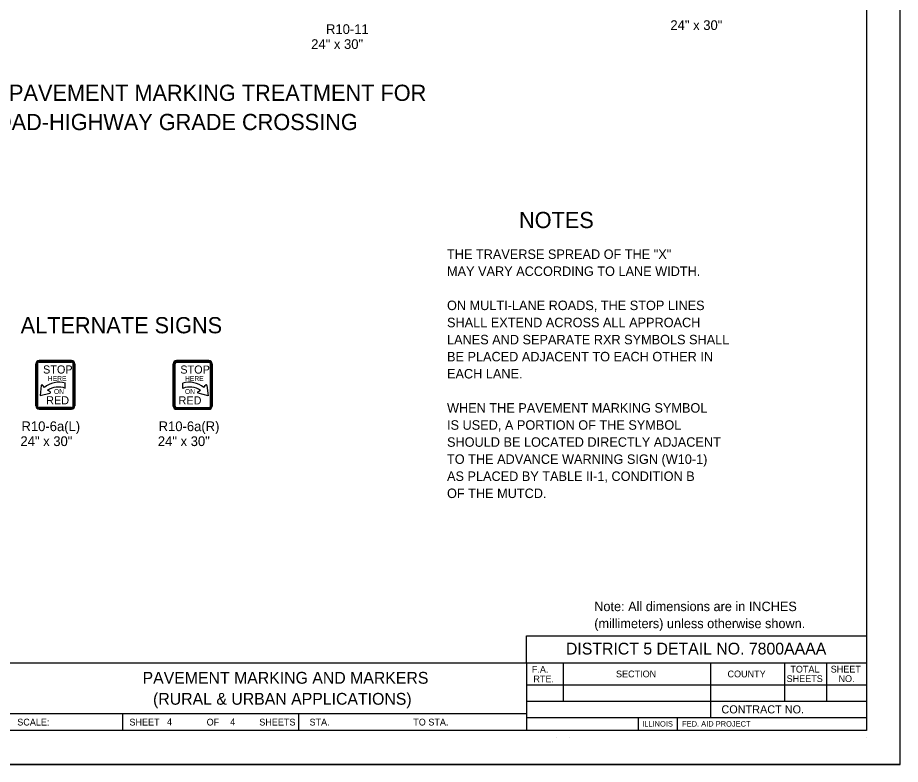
# Model space of a CAD drawing. Extents: x 0 to 2.83, y 0 to 1.83.
# Drawn here: x 1.746 to 2.833, y 0 to 0.921 of the extents above; entities that cross this region are included whole.
import ezdxf

# ---------------------------------------------------------------- set-up
doc = ezdxf.new("R2010")
doc.units = 0
for name, color, linetype in [('RD_Pr_Roadway_Notes', 7, 'Continuous'), ('SH_General_Details', 7, 'Continuous'), ('SH_Printer_Plotting_Border', 7, 'Continuous'), ('ST_Pr_Sign', 7, 'Continuous')]:
    doc.layers.add(name, color=color, linetype=linetype)

msp = doc.modelspace()

# ---------------------------------------------------------------- linework, layer by layer
at = {"layer": 'SH_General_Details'}
for p, q in [((2.8333, 0), (2.8333, 1.8333)), ((2.3729, 0.1584), (2.7917, 0.1584)), ((2.3729, 0.125), (2.3729, 0.1584)), ((0.1667, 0.125), (2.7917, 0.125)), ((2.3728, 0.125), (2.3728, 0.0417)), ((2.4179, 0.125), (2.4179, 0.0779)), ((2.5995, 0.125), (2.5995, 0.0579)), ((2.6905, 0.125), (2.6905, 0.0779)), ((2.7423, 0.125), (2.7423, 0.0779)), ((2.3728, 0.0979), (2.7917, 0.0979)), ((2.3728, 0.0779), (2.7917, 0.0779)), ((1.7312, 0.0625), (2.3728, 0.0625)), ((1.875, 0.0625), (1.875, 0.0417)), ((2.0917, 0.0625), (2.0917, 0.0417)), ((2.3728, 0.0579), (2.7917, 0.0579)), ((2.5101, 0.0579), (2.5101, 0.0417)), ((2.5584, 0.0579), (2.5584, 0.0417)), ((2.4095, 0.0333), (2.4095, 0.0333)), ((2.4262, 0.0333), (2.4262, 0.0333)), ((2.7917, 0.0333), (2.7917, 0.0333)), ((2.8333, 0), (0, 0))]:
    msp.add_line(p, q, dxfattribs=at)
msp.add_lwpolyline([(0.1667, 1.7917), (2.7917, 1.7917), (2.7917, 0.0417), (0.1667, 0.0417)], close=True, dxfattribs=at)
at = {"layer": 'SH_Printer_Plotting_Border'}
msp.add_lwpolyline([(0, 0), (2.8333, 0), (2.8333, 1.8333), (0, 1.8333)], close=True, dxfattribs=at)
at = {"layer": 'ST_Pr_Sign'}
for p, q in [((1.7682, 0.4418), (1.7682, 0.4938)), ((1.7682, 0.4938), (1.7682, 0.4418)), ((1.769, 0.4418), (1.769, 0.4938)), ((1.7702, 0.4938), (1.7702, 0.4418)), ((1.7722, 0.4978), (1.7922, 0.4978)), ((1.7922, 0.4978), (1.7722, 0.4978)), ((1.7722, 0.497), (1.8122, 0.497)), ((1.8122, 0.4958), (1.7722, 0.4958)), ((1.7922, 0.4978), (1.8122, 0.4978)), ((1.8122, 0.4978), (1.7922, 0.4978)), ((1.8142, 0.4418), (1.8142, 0.4938)), ((1.8154, 0.4938), (1.8154, 0.4418)), ((1.8162, 0.4938), (1.8162, 0.4418)), ((1.8162, 0.4418), (1.8162, 0.4938)), ((1.9375, 0.4937), (1.9375, 0.4417)), ((1.9375, 0.4417), (1.9375, 0.4937)), ((1.9383, 0.4937), (1.9383, 0.4417)), ((1.9395, 0.4417), (1.9395, 0.4937)), ((1.9615, 0.4977), (1.9415, 0.4977)), ((1.9415, 0.4977), (1.9615, 0.4977)), ((1.9815, 0.4969), (1.9415, 0.4969)), ((1.9415, 0.4957), (1.9815, 0.4957)), ((1.9815, 0.4977), (1.9615, 0.4977)), ((1.9615, 0.4977), (1.9815, 0.4977)), ((1.9835, 0.4937), (1.9835, 0.4417)), ((1.9847, 0.4417), (1.9847, 0.4937)), ((1.9855, 0.4417), (1.9855, 0.4937)), ((1.9855, 0.4937), (1.9855, 0.4417)), ((1.8045, 0.4636), (1.8045, 0.4701)), ((1.9493, 0.4635), (1.9493, 0.47)), ((1.7787, 0.4645), (1.7768, 0.467)), ((1.7853, 0.4596), (1.7826, 0.4611)), ((1.9685, 0.4596), (1.9711, 0.4611)), ((1.9751, 0.4645), (1.9769, 0.467)), ((1.7722, 0.4398), (1.8122, 0.4398)), ((1.8122, 0.4386), (1.7722, 0.4386)), ((1.8122, 0.4378), (1.7722, 0.4378)), ((1.7722, 0.4378), (1.8122, 0.4378)), ((1.9815, 0.4397), (1.9415, 0.4397)), ((1.9415, 0.4385), (1.9815, 0.4385)), ((1.9415, 0.4377), (1.9815, 0.4377)), ((1.9815, 0.4377), (1.9415, 0.4377))]:
    msp.add_line(p, q, dxfattribs=at)
for points in [[(1.769, 0.4938), (1.769, 0.4418)], [(1.7702, 0.4418), (1.7702, 0.4938)], [(1.8122, 0.497), (1.7722, 0.497)], [(1.7722, 0.4958), (1.8122, 0.4958)], [(1.8142, 0.4938), (1.8142, 0.4418)], [(1.8154, 0.4418), (1.8154, 0.4938)], [(1.9383, 0.4417), (1.9383, 0.4937)], [(1.9395, 0.4937), (1.9395, 0.4417)], [(1.9415, 0.4969), (1.9815, 0.4969)], [(1.9815, 0.4957), (1.9415, 0.4957)], [(1.9835, 0.4417), (1.9835, 0.4937)], [(1.9847, 0.4937), (1.9847, 0.4417)], [(1.7748, 0.467), (1.7735, 0.4546), (1.7856, 0.4576)], [(1.979, 0.4669), (1.9803, 0.4545), (1.9682, 0.4576)], [(1.8122, 0.4398), (1.7722, 0.4398)], [(1.7722, 0.4386), (1.8122, 0.4386)], [(1.9415, 0.4397), (1.9815, 0.4397)], [(1.9815, 0.4385), (1.9415, 0.4385)]]:
    msp.add_lwpolyline(points, dxfattribs=at)
for centre, radius, start, end in [((1.7722, 0.4938), 0.004, 90, 180), ((1.7722, 0.4938), 0.004, 90, 180), ((1.7722, 0.4938), 0.0032, 90, 180), ((1.7722, 0.4938), 0.0032, 90, 180), ((1.7722, 0.4938), 0.002, 90, 180), ((1.7722, 0.4938), 0.002, 90, 180), ((1.8122, 0.4938), 0.004, 0, 90), ((1.8122, 0.4938), 0.004, 360, 90), ((1.8122, 0.4938), 0.0032, 360, 90), ((1.8122, 0.4938), 0.0032, 360, 90), ((1.8122, 0.4938), 0.002, 360, 90), ((1.8122, 0.4938), 0.002, 360, 90), ((1.9415, 0.4937), 0.004, 90, 180), ((1.9415, 0.4937), 0.004, 90, 180), ((1.9415, 0.4937), 0.0032, 90, 180), ((1.9415, 0.4937), 0.0032, 90, 180), ((1.9415, 0.4937), 0.002, 90, 180), ((1.9415, 0.4937), 0.002, 90, 180), ((1.9815, 0.4937), 0.004, 0, 90), ((1.9815, 0.4937), 0.004, 0, 90), ((1.9815, 0.4937), 0.0032, 0, 90), ((1.9815, 0.4937), 0.0032, 0, 90), ((1.9815, 0.4937), 0.002, 0, 90), ((1.9815, 0.4937), 0.002, 0, 90), ((1.7757, 0.4669), 0.000969, 36.0585, 173.9523), ((1.797, 0.4422), 0.0289, 74.9158, 129.3329), ((1.9568, 0.4422), 0.0289, 50.6671, 105.0842), ((1.978, 0.4668), 0.000969, 6.0477, 143.9415), ((1.8573, 0.5263), 0.1, 216.0585, 216.3752), ((1.796, 0.4411), 0.024, 69.1991, 123.7673), ((1.8329, 0.5476), 0.1, 241.5501, 241.8926), ((1.7854, 0.4585), 0.00095, 284.2691, 61.8926), ((1.9578, 0.4411), 0.024, 56.2327, 110.8009), ((1.9684, 0.4585), 0.00095, 118.1074, 255.7309), ((1.9208, 0.5475), 0.1, 298.1074, 298.4499), ((1.8964, 0.5263), 0.1, 323.6248, 323.9415), ((1.7722, 0.4418), 0.004, 180, 270), ((1.7722, 0.4418), 0.004, 180, 270), ((1.7722, 0.4418), 0.0032, 180, 270), ((1.7722, 0.4418), 0.0032, 180, 270), ((1.7722, 0.4418), 0.002, 180, 270), ((1.7722, 0.4418), 0.002, 180, 270), ((1.8122, 0.4418), 0.002, 270, 0), ((1.8122, 0.4418), 0.004, 270, 0), ((1.8122, 0.4418), 0.0032, 270, 0), ((1.8122, 0.4418), 0.002, 270, 0), ((1.8122, 0.4418), 0.004, 270, 0), ((1.8122, 0.4418), 0.0032, 270, 0), ((1.9415, 0.4417), 0.004, 180, 270), ((1.9415, 0.4417), 0.004, 180, 270), ((1.9415, 0.4417), 0.0032, 180, 270), ((1.9415, 0.4417), 0.0032, 180, 270), ((1.9415, 0.4417), 0.002, 180, 270), ((1.9415, 0.4417), 0.002, 180, 270), ((1.9815, 0.4417), 0.002, 270, 0), ((1.9815, 0.4417), 0.004, 270, 0), ((1.9815, 0.4417), 0.0032, 270, 360), ((1.9815, 0.4417), 0.002, 270, 0), ((1.9815, 0.4417), 0.004, 270, 0), ((1.9815, 0.4417), 0.0032, 270, 360)]:
    msp.add_arc(centre, radius, start, end, dxfattribs=at)

# ---------------------------------------------------------------- texts
at = {"layer": 'RD_Pr_Roadway_Notes'}
for s, height, p in [('SUPPLEMENT PAVEMENT MARKING TREATMENT FOR', 0.02, (1.5464, 0.8179)), ('RAILROAD-HIGHWAY GRADE CROSSING', 0.02, (1.6388, 0.7819)), ('NOTES', 0.02, (2.3635, 0.6611)), ('THE TRAVERSE SPREAD OF THE "X"', 0.0117, (2.2748, 0.6231)), ('MAY VARY ACCORDING TO LANE WIDTH.', 0.0117, (2.2748, 0.6021)), ('ON MULTI-LANE ROADS, THE STOP LINES', 0.0117, (2.2748, 0.56)), ('SHALL EXTEND ACROSS ALL APPROACH', 0.0117, (2.2748, 0.5389)), ('LANES AND SEPARATE RXR SYMBOLS SHALL', 0.0117, (2.2748, 0.5178)), ('BE PLACED ADJACENT TO EACH OTHER IN', 0.0117, (2.2748, 0.4968)), ('EACH LANE.', 0.0117, (2.2748, 0.4757)), ('WHEN THE PAVEMENT MARKING SYMBOL', 0.0117, (2.2748, 0.4336)), ('IS USED, A PORTION OF THE SYMBOL', 0.0117, (2.2748, 0.4125)), ('SHOULD BE LOCATED DIRECTLY ADJACENT', 0.0117, (2.2748, 0.3915)), ('TO THE ADVANCE WARNING SIGN (W10-1)', 0.0117, (2.2748, 0.3704)), ('AS PLACED BY TABLE II-1, CONDITION B', 0.0117, (2.2748, 0.3494)), ('OF THE MUTCD.', 0.0117, (2.2748, 0.3283)), ('Note: All dimensions are in INCHES', 0.0117, (2.4562, 0.1889)), ('(millimeters) unless otherwise shown.', 0.0117, (2.4562, 0.1679))]:
    msp.add_text(s, height=height, dxfattribs=at).set_placement(p)
at = {"layer": 'SH_General_Details'}
for s, height, p in [('DISTRICT 5 DETAIL NO. 7800AAAA', 0.014583, (2.4213, 0.1354)), ('F.A.  ', 0.00833, (2.3793, 0.1129)), ('TOTAL', 0.00833, (2.6978, 0.1132)), ('SHEET', 0.00833, (2.7475, 0.1132)), ('PAVEMENT MARKING AND MARKERS', 0.014583, (1.8997, 0.0994)), ('RTE.', 0.00833, (2.3812, 0.1012)), ('SECTION', 0.00833, (2.483, 0.1073)), ('COUNTY', 0.00833, (2.6204, 0.1073)), ('SHEETS', 0.00833, (2.6932, 0.1015)), ('NO.', 0.00833, (2.7571, 0.1015)), ('(RURAL & URBAN APPLICATIONS)', 0.014583, (1.9126, 0.0735)), ('CONTRACT NO.      ', 0.01, (2.6129, 0.0628)), ('SCALE:          ', 0.008333, (1.7453, 0.0479)), ('SHEET', 0.00833, (1.8835, 0.0479)), ('4', 0.00833, (1.9298, 0.0483)), ('OF', 0.00833, (1.9786, 0.0479)), ('4', 0.00833, (2.0077, 0.0483)), ('SHEETS', 0.00833, (2.0435, 0.0479)), ('STA.', 0.00833, (2.1054, 0.0479)), ('TO STA.', 0.00833, (2.2332, 0.0479)), ('ILLINOIS', 0.00667, (2.5152, 0.0466)), ('FED. AID PROJECT', 0.006667, (2.5644, 0.0466))]:
    msp.add_text(s, height=height, dxfattribs=at).set_placement(p)
at = {"layer": 'ST_Pr_Sign'}
for s, height, p in [('24" x 30"', 0.012, (2.55, 0.9053)), ('R10-11', 0.012, (2.1257, 0.9004)), ('24" x 30"', 0.012, (2.1074, 0.8819)), ('ALTERNATE SIGNS', 0.02, (1.7495, 0.5314)), ('STOP', 0.01, (1.7771, 0.4818)), ('STOP', 0.01, (1.9462, 0.4817)), ('HERE', 0.006, (1.7829, 0.4728)), ('HERE', 0.006, (1.952, 0.4728)), ('ON', 0.006, (1.7905, 0.4567)), ('ON', 0.006, (1.9519, 0.4567)), ('RED', 0.01, (1.7809, 0.4438)), ('RED', 0.01, (1.944, 0.4437)), ('R10-6a(L)', 0.012, (1.7505, 0.4108)), ('R10-6a(R)', 0.012, (1.9195, 0.4108)), ('24" x 30"', 0.012, (1.7492, 0.3924)), ('24" x 30"', 0.012, (1.9185, 0.3924))]:
    msp.add_text(s, height=height, dxfattribs=at).set_placement(p)

doc.saveas('drawing.dxf')
